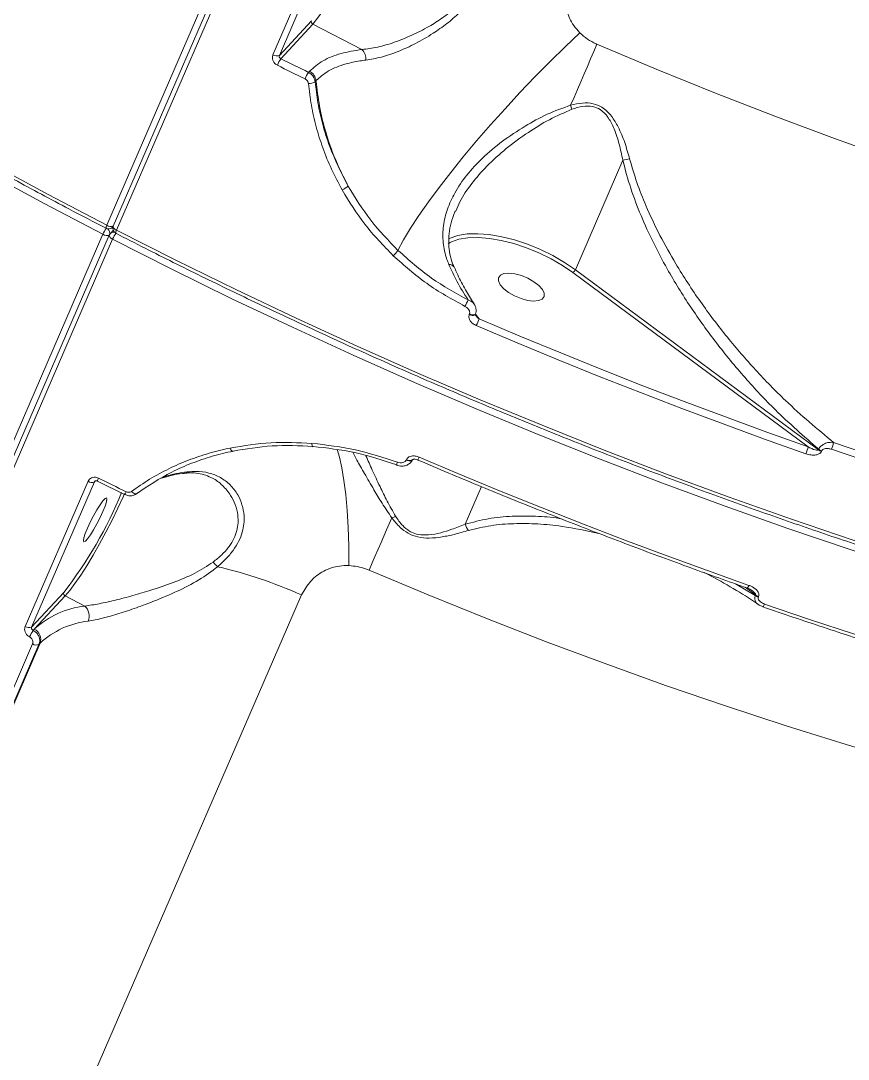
# Model space of a CAD drawing. Header units: millimetres. Extents: x -5550 to 7488, y -4093 to 4627.
# Drawn here: x -3147.2 to -2996.8, y 496.1 to 685 of the extents above; entities that cross this region are included whole.
import ezdxf

# ---------------------------------------------------------------- set-up
doc = ezdxf.new("R2010")
doc.units = ezdxf.units.MM
doc.layers.add('DIKOM_ОБЪЕКТ', color=7, linetype='Continuous')

msp = doc.modelspace()

# ---------------------------------------------------------------- linework, layer by layer
at = {"layer": 'DIKOM_ОБЪЕКТ', "color": 7, "linetype": 'Continuous', "lineweight": 15}
for p, q in [((-2958.543, 1047.255), (-3131.536, 647.807)), ((-2957.387, 1047.079), (-3130.379, 647.631)), ((-3129.771, 646.897), (-2956.778, 1046.345)), ((-3089.9, 705.212), (-3101.338, 678.802)), ((-3100.176, 678.699), (-3088.739, 705.109)), ((-3094.333, 684.996), (-3100.176, 678.699)), ((-3099.898, 678.078), (-3094.071, 684.357)), ((-3085.177, 679.771), (-3094.071, 684.357)), ((-3094.691, 675.816), (-3094.878, 675.615)), ((-3093.684, 673.916), (-3093.512, 674.101)), ((-3037.737, 659.611), (-3046.355, 639.711)), ((-3132.251, 646.156), (-3305.244, 246.708)), ((-3130.379, 646.835), (-3130.909, 646.263)), ((-3130.489, 647.461), (-3130.412, 647.545)), ((-3131.094, 645.981), (-3304.087, 246.533)), ((-3303.479, 245.798), (-3130.486, 645.246)), ((-3069.512, 644.445), (-3069.118, 644.675)), ((-3068.449, 640.228), (-3068.434, 640.196)), ((-3046.827, 639.215), (-3004.065, 607.516)), ((-3002.176, 606.961), (-3046.355, 639.711)), ((-3065.615, 631.639), (-3065.649, 631.561)), ((-3064.562, 631.567), (-3064.528, 631.645)), ((-3063.855, 630.777), (-3064.543, 631.611)), ((-3004.065, 607.516), (-3008.66, 609.14)), ((-3002.132, 607.061), (-3002.176, 606.961)), ((-3001.607, 606.666), (-3001.564, 606.766)), ((-3077.087, 605.152), (-3077.12, 605.074)), ((-3076.033, 605.08), (-3075.999, 605.157)), ((-3117.48, 602.681), (-3117.449, 602.684)), ((-3134.935, 601.223), (-3146.373, 574.814)), ((-3145.212, 574.711), (-3133.774, 601.121)), ((-3133.774, 601.121), (-3133.626, 601.281)), ((-3133.774, 601.121), (-3133.697, 601.234)), ((-3133.224, 601.254), (-3128.198, 598.788)), ((-3066.411, 593.4), (-3063.438, 600.266)), ((-3013.656, 580.451), (-3017.235, 582.562)), ((-3015.493, 581.945), (-3013.613, 580.551)), ((-3221.217, 291.695), (-3096.119, 580.552)), ((-3139.368, 581.008), (-3145.212, 574.711)), ((-3144.715, 574.325), (-3139.107, 580.368)), ((-3135.541, 578.53), (-3139.107, 580.368)), ((-3013.613, 580.551), (-3013.656, 580.451)), ((-3013.088, 580.156), (-3013.045, 580.256)), ((-3144.933, 574.09), (-3144.715, 574.325)), ((-3145.031, 571.644), (-3174.697, 503.144)), ((-3173.541, 503.044), (-3143.875, 571.544)), ((-3143.669, 571.766), (-3173.335, 503.266)), ((-3143.875, 571.544), (-3143.669, 571.766))]:
    msp.add_line(p, q, dxfattribs=at)
at = {"layer": 'DIKOM_ОБЪЕКТ', "color": 7, "linetype": 'Continuous', "lineweight": 15, "flags": 128}
for points in [[(-3078.61, 643.234), (-3077.581, 645.134), (-3076.305, 647.248), (-3074.795, 649.555), (-3073.063, 652.032), (-3071.129, 654.654), (-3069.012, 657.395), (-3066.731, 660.23), (-3064.31, 663.129), (-3061.772, 666.064), (-3059.142, 669.006), (-3056.448, 671.926), (-3053.714, 674.795), (-3050.968, 677.585), (-3048.237, 680.268), (-3045.549, 682.818)], [(-3047.223, 669.626), (-3046.604, 671.066), (-3045.989, 672.495), (-3045.379, 673.912), (-3044.775, 675.315), (-3044.177, 676.7), (-3043.587, 678.066), (-3043.006, 679.411), (-3042.434, 680.732)], [(-2880.831, 630.227), (-2891.334, 632.352), (-2901.918, 634.666), (-2912.576, 637.167), (-2923.295, 639.853), (-2934.066, 642.72), (-2944.88, 645.767), (-2955.725, 648.99), (-2966.593, 652.386), (-2977.472, 655.953), (-2988.354, 659.686), (-2999.227, 663.584), (-3010.081, 667.641), (-3020.907, 671.854), (-3031.695, 676.219), (-3042.434, 680.732)], [(-3100.533, 676.9), (-3099.905, 676.59), (-3099.277, 676.28), (-3098.648, 675.971), (-3098.019, 675.662), (-3097.39, 675.353), (-3096.761, 675.045), (-3096.131, 674.738), (-3095.501, 674.431)], [(-3094.878, 675.615), (-3095.506, 675.921), (-3096.134, 676.228), (-3096.762, 676.535), (-3097.39, 676.843), (-3098.018, 677.151), (-3098.645, 677.46), (-3099.271, 677.769), (-3099.898, 678.078)], [(-3153.462, 657.473), (-3142.916, 651.758), (-3132.251, 646.156)], [(-3131.536, 647.807), (-3142.201, 653.408), (-3152.747, 659.124)], [(-3130.489, 647.461), (-3130.429, 647.536), (-3130.401, 647.576)], [(-3130.379, 647.631), (-3130.386, 647.613), (-3130.394, 647.524), (-3130.366, 647.424), (-3130.304, 647.317), (-3130.209, 647.206), (-3130.085, 647.096), (-3129.937, 646.992), (-3129.771, 646.897)], [(-2872.769, 559.455), (-2883.593, 561.347), (-2894.514, 563.43), (-2905.523, 565.702), (-2916.612, 568.162), (-2927.771, 570.808), (-2938.991, 573.637), (-2950.262, 576.647), (-2961.574, 579.835), (-2972.919, 583.198), (-2984.286, 586.735), (-2995.667, 590.441), (-3007.051, 594.315), (-3018.428, 598.351), (-3029.79, 602.548), (-3041.127, 606.901), (-3052.428, 611.407), (-3063.686, 616.063), (-3074.889, 620.863), (-3086.03, 625.805), (-3097.097, 630.883), (-3108.083, 636.094), (-3118.977, 641.434), (-3129.771, 646.897)], [(-3046.355, 639.711), (-3048.309, 641.042), (-3050.445, 642.277), (-3052.712, 643.386), (-3055.057, 644.344), (-3057.424, 645.127), (-3059.759, 645.717), (-3062.005, 646.1), (-3064.109, 646.268), (-3066.022, 646.216), (-3067.699, 645.945), (-3067.913, 645.89)], [(-3131.094, 645.981), (-3131.101, 645.963), (-3131.109, 645.874), (-3131.081, 645.774), (-3131.019, 645.666), (-3130.924, 645.555), (-3130.8, 645.446), (-3130.652, 645.341), (-3130.486, 645.246)], [(-3130.486, 645.246), (-3119.692, 639.783), (-3108.798, 634.443), (-3097.812, 629.232), (-3086.744, 624.154), (-3075.604, 619.212), (-3064.4, 614.412), (-3053.143, 609.757), (-3041.842, 605.251), (-3030.505, 600.897), (-3019.143, 596.701), (-3007.765, 592.664), (-2996.382, 588.791), (-2985.001, 585.084), (-2973.634, 581.548), (-2962.289, 578.184), (-2950.977, 574.996), (-2939.706, 571.986), (-2928.486, 569.157), (-2917.327, 566.512), (-2906.238, 564.052), (-2895.228, 561.779), (-2884.307, 559.696), (-2873.484, 557.805)], [(-3067.913, 645.89), (-3069.1, 645.462), (-3069.385, 645.319)], [(-3069.118, 644.675), (-3068.882, 644.792), (-3067.524, 645.26), (-3065.898, 645.523), (-3064.042, 645.573), (-3062.002, 645.411), (-3059.824, 645.039), (-3057.56, 644.466), (-3055.265, 643.707), (-3052.99, 642.779), (-3050.792, 641.703), (-3048.721, 640.506), (-3046.827, 639.215)], [(-3052.996, 636.833), (-3053.895, 637.533), (-3054.979, 638.153), (-3056.162, 638.642), (-3057.347, 638.962), (-3058.439, 639.085), (-3059.348, 639.004), (-3060.002, 638.723), (-3060.347, 638.265), (-3060.356, 637.669), (-3060.027, 636.981), (-3059.387, 636.258), (-3058.489, 635.558), (-3057.404, 634.939), (-3056.221, 634.449), (-3055.036, 634.129), (-3053.944, 634.006), (-3053.035, 634.088), (-3052.381, 634.368), (-3052.036, 634.826), (-3052.028, 635.422), (-3052.357, 636.11), (-3052.996, 636.833)], [(-3064.562, 631.566), (-3064.596, 631.513), (-3064.717, 631.436), (-3064.899, 631.401), (-3065.128, 631.412), (-3065.385, 631.467), (-3065.649, 631.561)], [(-3064.528, 631.645), (-3064.563, 631.591), (-3064.684, 631.514), (-3064.866, 631.479), (-3065.094, 631.49), (-3065.351, 631.545), (-3065.615, 631.639)], [(-3064.378, 629.547), (-3056.947, 626.401), (-3049.493, 623.319), (-3042.02, 620.302), (-3034.529, 617.351), (-3027.023, 614.467), (-3019.505, 611.652), (-3011.978, 608.906), (-3004.445, 606.231)], [(-3043.814, 622.46), (-3049.006, 624.564), (-3056.442, 627.639), (-3063.855, 630.777)], [(-3008.66, 609.14), (-3011.58, 610.186), (-3019.089, 612.925), (-3026.589, 615.733), (-3034.077, 618.61), (-3041.55, 621.554), (-3043.814, 622.46)], [(-2934.247, 588.505), (-2942.34, 590.663), (-2950.456, 592.913), (-2958.591, 595.254), (-2966.74, 597.686), (-2974.902, 600.207), (-2983.072, 602.816), (-2991.247, 605.513), (-2999.422, 608.295)], [(-3108.58, 606.721), (-3108.632, 606.677), (-3108.693, 606.667), (-3108.759, 606.693), (-3108.829, 606.752), (-3108.9, 606.844), (-3108.969, 606.965), (-3109.035, 607.11), (-3109.094, 607.274)], [(-3094.055, 607.571), (-3094.093, 607.526), (-3094.13, 607.517), (-3094.164, 607.543), (-3094.193, 607.603), (-3094.217, 607.695), (-3094.235, 607.816), (-3094.247, 607.962), (-3094.251, 608.127)], [(-3087.517, 585.911), (-3087.565, 589.458), (-3087.681, 592.812), (-3087.864, 595.939), (-3088.113, 598.809), (-3088.424, 601.393), (-3088.795, 603.666), (-3089.222, 605.605), (-3089.638, 607.012)], [(-2999.791, 607.043), (-2991.598, 604.254), (-2983.405, 601.551), (-2975.217, 598.936), (-2967.037, 596.41), (-2958.87, 593.973), (-2950.717, 591.626), (-2942.583, 589.371), (-2934.472, 587.209)], [(-3076.033, 605.08), (-3076.068, 605.026), (-3076.189, 604.949), (-3076.371, 604.914), (-3076.599, 604.924), (-3076.856, 604.979), (-3077.12, 605.074)], [(-3076.001, 605.153), (-3076.034, 605.103), (-3076.155, 605.026), (-3076.337, 604.992), (-3076.566, 605.002), (-3076.822, 605.057), (-3077.087, 605.152)], [(-3014.811, 582.297), (-3022.343, 584.972), (-3029.87, 587.718), (-3037.388, 590.533), (-3044.894, 593.417), (-3052.385, 596.368), (-3059.859, 599.385), (-3067.312, 602.467), (-3074.743, 605.613)], [(-3128.026, 599.328), (-3128.656, 599.635), (-3129.286, 599.943), (-3129.916, 600.251), (-3130.545, 600.559), (-3131.174, 600.868), (-3131.802, 601.177), (-3132.431, 601.487), (-3133.059, 601.797)], [(-3139.107, 580.368), (-3138.274, 581.346), (-3137.329, 582.607), (-3136.291, 584.121), (-3135.185, 585.856), (-3134.034, 587.773), (-3132.865, 589.828), (-3131.704, 591.976), (-3130.577, 594.17), (-3129.508, 596.358), (-3128.522, 598.494), (-3128.296, 599.002)], [(-3126.141, 598.972), (-3126.207, 598.925), (-3126.294, 598.908), (-3126.399, 598.921), (-3126.516, 598.964), (-3126.642, 599.036), (-3126.773, 599.133), (-3126.903, 599.253), (-3127.028, 599.39)], [(-3132.247, 595.724), (-3132.757, 594.617), (-3133.339, 593.476), (-3133.946, 592.396), (-3134.53, 591.463), (-3135.042, 590.752), (-3135.441, 590.322), (-3135.695, 590.207), (-3135.783, 590.416), (-3135.699, 590.934), (-3135.448, 591.716), (-3135.052, 592.702), (-3134.542, 593.809), (-3133.96, 594.949), (-3133.352, 596.03), (-3132.769, 596.963), (-3132.257, 597.674), (-3131.858, 598.104), (-3131.604, 598.219), (-3131.515, 598.009), (-3131.6, 597.492), (-3131.851, 596.709), (-3132.247, 595.724)], [(-3083.859, 585.079), (-3083.297, 586.375), (-3082.747, 587.644), (-3082.209, 588.883), (-3081.683, 590.09), (-3081.172, 591.265), (-3080.675, 592.404), (-3080.194, 593.506), (-3079.728, 594.569)], [(-3083.859, 585.079), (-3073.12, 580.566), (-3062.333, 576.201), (-3051.507, 571.988), (-3040.652, 567.931), (-3029.779, 564.033), (-3018.898, 560.3), (-3008.018, 556.733), (-2997.15, 553.337), (-2986.305, 550.114), (-2975.491, 547.067), (-2964.72, 544.2), (-2954.001, 541.515), (-2943.344, 539.014), (-2932.759, 536.699), (-2922.256, 534.574), (-2911.845, 532.64), (-2901.535, 530.898), (-2891.336, 529.351), (-2881.258, 527.999)], [(-2946.667, 559.05), (-2954.778, 561.212), (-2962.912, 563.467), (-2971.065, 565.813), (-2979.233, 568.25), (-2987.413, 570.777), (-2995.6, 573.392), (-3003.793, 576.095), (-3011.987, 578.883)]]:
    msp.add_lwpolyline(points, dxfattribs=at)
at = {"layer": 'DIKOM_ОБЪЕКТ', "color": 7, "linetype": 'Continuous', "lineweight": 15}
for centre, radius, start, end in [((-3161.57, 736.164), 85.088, 322.49284, 341.11795), ((-3093.851, 684.82), 0.513, 159.86238, 244.58492), ((-3100.667, 679.767), 1.175, 235.2042, 294.69442), ((-3086.913, 678.011), 2.472, 355.98659, 45.4017), ((-3094.308, 674.303), 6.745, 145.96923, 157.35877), ((-3088.468, 671.485), 7.625, 147.2091, 157.27762), ((-3095.672, 673.879), 2.171, 5.88228, 63.1439), ((-3094.737, 675.407), 1.825, 265.04512, 305.24069), ((-3027.076, 675.983), 21.126, 197.51289, 199.60359), ((-3047.533, 706.223), 47.63, 281.86898, 283.39121), ((-3089.9, 657.039), 3.04, 291.97363, 316.51198), ((-3127.148, 644.012), 5.535, 144.36967, 157.20588), ((-3131.535, 647.182), 1.251, 235.08883, 291.47529), ((-3130.803, 647.318), 0.881, 146.31362, 184.24784), ((-3131.222, 648.142), 1, 242.66279, 256.22064), ((-3130.819, 648.837), 1.255, 235.16526, 291.26774), ((-3131.222, 648.142), 1, 256.22064, 317.13963), ((-3132.007, 646.384), 1.015, 343.71574, 48.85168), ((-3130.176, 645.583), 1, 137.13963, 156.58356), ((-3130.29, 645.667), 0.859, 81.14271, 136.07595), ((-3125.723, 643.286), 5.15, 142.6807, 157.62975), ((-3129.461, 647.234), 1, 156.58356, 242.78465), ((-3129.02, 646.4), 0.901, 146.53616, 183.54868), ((-3083.118, 646.341), 5.475, 311.79771, 325.43099), ((-3069.234, 639.726), 0.932, 32.59546, 97.02863), ((-3047.208, 640.049), 0.917, 294.54755, 338.3611), ((-3087.919, 644.368), 24.284, 332.21784, 335.29018), ((-3136.903, 661.097), 79.091, 336.49032, 337.4587), ((-3004.173, 609.015), 4.805, 335.76206, 351.37857), ((-3008.81, 608.221), 4.797, 335.49009, 351.55835), ((-3000.909, 608.703), 2.154, 233.97883, 251.07836), ((-3000.866, 608.803), 2.154, 233.97883, 251.07836), ((-3074.911, 603.213), 4.081, 158.57498, 166.50028), ((-3086.573, 610.557), 12.821, 334.8042, 337.3201), ((-3117.615, 603.802), 1.129, 278.4467, 310.39756), ((-3134.265, 602.188), 1.174, 235.18569, 294.70126), ((-3132.099, 601.209), 1.125, 148.46942, 177.70357), ((-3201.968, 629.411), 79.13, 322.28862, 337.53818), ((-3126.941, 598.685), 1.261, 149.3374, 175.31643), ((-3080.754, 597.889), 3.474, 287.16984, 299.6132), ((-3063.603, 594.228), 2.928, 196.42749, 221.85263), ((-3105.954, 591.617), 8.05, 219.09921, 227.37498), ((-3131.277, 501.316), 86.686, 66.07276, 76.7477), ((-3015.635, 582.483), 0.845, 307.66894, 347.30458), ((-3138.886, 580.832), 0.513, 159.90455, 244.58684), ((-3012.393, 582.187), 2.147, 233.9503, 251.10689), ((-3012.35, 582.287), 2.147, 233.9503, 251.10689), ((-3133.863, 562.758), 15.861, 96.07285, 133.17643), ((-3137.225, 576.711), 2.479, 337.70937, 47.18462), ((-3012.813, 579.078), 0.85, 307.24091, 346.75124), ((-3145.703, 575.78), 1.176, 235.23237, 294.67999), ((-3145.596, 572.471), 2.052, 339.89906, 64.57196), ((-3133.333, 560.75), 15.106, 96.07462, 133.1751), ((-3139.371, 570.331), 6.713, 145.95135, 157.3946), ((-3144.365, 572.608), 1.171, 235.36522, 294.7575)]:
    msp.add_arc(centre, radius, start, end, dxfattribs=at)
for points, knots in [([(-3392.025, 922.491), (-3392.047, 921.778), (-3392.122, 919.276), (-3391.943, 914.883), (-3391.492, 909.317), (-3390.727, 903.654), (-3389.672, 897.905), (-3388.321, 892.073), (-3386.677, 886.163), (-3384.741, 880.18), (-3382.515, 874.128), (-3380, 868.012), (-3377.198, 861.837), (-3374.111, 855.607), (-3370.742, 849.327), (-3367.094, 843.002), (-3363.169, 836.637), (-3358.97, 830.237), (-3354.501, 823.806), (-3349.765, 817.349), (-3344.766, 810.871), (-3339.508, 804.376), (-3333.994, 797.871), (-3328.229, 791.358), (-3322.217, 784.845), (-3315.962, 778.334), (-3309.47, 771.831), (-3302.746, 765.341), (-3295.793, 758.869), (-3288.618, 752.419), (-3281.227, 745.996), (-3273.624, 739.605), (-3265.815, 733.252), (-3257.806, 726.939), (-3249.604, 720.674), (-3241.214, 714.459), (-3232.642, 708.299), (-3223.896, 702.2), (-3214.981, 696.166), (-3205.905, 690.201), (-3196.674, 684.309), (-3187.295, 678.496), (-3177.776, 672.765), (-3168.122, 667.121), (-3158.343, 661.568), (-3148.443, 656.112), (-3139.547, 651.344), (-3133.929, 648.422), (-3131.681, 647.253)], [0, 0, 0, 0, 0.0088209, 0.0309505, 0.0530921, 0.0752453, 0.097409, 0.1195825, 0.1417638, 0.1639522, 0.1861457, 0.208344, 0.2305454, 0.2527491, 0.2749542, 0.2971604, 0.3193671, 0.3415734, 0.3637795, 0.3859847, 0.4081892, 0.4303927, 0.4525952, 0.4747967, 0.4969973, 0.5191965, 0.541395, 0.5635922, 0.5857888, 0.6079841, 0.6301785, 0.6523721, 0.6745648, 0.6967567, 0.7189481, 0.7411389, 0.7633286, 0.7855178, 0.8077068, 0.8298953, 0.8520828, 0.8742703, 0.8964575, 0.9186442, 0.9408305, 0.9630167, 0.9852027, 1, 1, 1, 1]), ([(-3063.978, 697.889), (-3063.946, 697.701), (-3063.736, 696.493), (-3063.744, 694.629), (-3064.383, 692.395), (-3064.996, 691.183), (-3065.765, 689.979), (-3066.699, 688.786), (-3068.393, 687.123), (-3070.509, 685.479), (-3073.169, 683.8), (-3076.145, 682.276), (-3079.29, 681.023), (-3082.369, 680.118), (-3084.233, 679.888), (-3085.177, 679.771)], [0, 0, 0, 0, 0.0201013, 0.1287278, 0.1852708, 0.2440073, 0.254865, 0.316794, 0.3805912, 0.4664221, 0.5546354, 0.6638271, 0.77617, 0.8865575, 1, 1, 1, 1]), ([(-3084.447, 677.838), (-3083.519, 677.991), (-3081.662, 678.297), (-3078.592, 679.357), (-3075.414, 680.805), (-3072.426, 682.53), (-3069.724, 684.427), (-3067.584, 686.257), (-3065.852, 688.105), (-3064.517, 689.913), (-3063.505, 691.868), (-3062.716, 694.384), (-3062.62, 696.444), (-3062.772, 697.735), (-3062.796, 697.935)], [0, 0, 0, 0, 0.1101017, 0.2202168, 0.3292845, 0.4383106, 0.5249623, 0.6115166, 0.6753412, 0.7390959, 0.8039941, 0.8688896, 0.9797305, 1, 1, 1, 1]), ([(-3045.549, 682.818), (-3045.935, 683.247), (-3047.018, 684.451), (-3048.082, 686.886), (-3048.43, 689.937), (-3047.819, 691.835), (-3047.51, 692.794)], [0, 0, 0, 0, 0.1529684, 0.4283722, 0.7114408, 1, 1, 1, 1]), ([(-3042.434, 680.732), (-3042.488, 680.756), (-3043.083, 681.014), (-3044.204, 681.621), (-3045.095, 682.414), (-3045.549, 682.818)], [0, 0, 0, 0, 0.0468166, 0.5143066, 1, 1, 1, 1]), ([(-3101.338, 678.802), (-3101.371, 678.708), (-3101.454, 678.47), (-3101.444, 678.042), (-3101.277, 677.578), (-3100.968, 677.165), (-3100.678, 676.988), (-3100.533, 676.9)], [0, 0, 0, 0, 0.1406455, 0.3551122, 0.5699157, 0.7849146, 1, 1, 1, 1]), ([(-3099.898, 678.078), (-3099.947, 678.106), (-3100.046, 678.162), (-3100.152, 678.296), (-3100.211, 678.448), (-3100.215, 678.589), (-3100.187, 678.668), (-3100.176, 678.699)], [0, 0, 0, 0, 0.2155687, 0.4306509, 0.6453425, 0.8596766, 1, 1, 1, 1]), ([(-3085.177, 679.771), (-3086.476, 679.559), (-3089.15, 679.121), (-3092.419, 677.806), (-3093.927, 676.486), (-3094.691, 675.816)], [0, 0, 0, 0, 0.3175262, 0.6539171, 1, 1, 1, 1]), ([(-3093.512, 674.101), (-3092.809, 674.723), (-3091.383, 675.985), (-3088.523, 677.09), (-3086.091, 677.629), (-3084.814, 677.791), (-3084.447, 677.838)], [0, 0, 0, 0, 0.3362385, 0.6822344, 0.9087891, 1, 1, 1, 1]), ([(-3095.501, 674.431), (-3095.403, 674.372), (-3095.209, 674.256), (-3095.002, 673.982), (-3094.914, 673.748), (-3094.898, 673.616), (-3094.895, 673.588)], [0, 0, 0, 0, 0.3068106, 0.6133992, 0.9194777, 1, 1, 1, 1]), ([(-3093.684, 673.916), (-3093.69, 673.971), (-3093.721, 674.237), (-3093.893, 674.708), (-3094.301, 675.259), (-3094.685, 675.496), (-3094.878, 675.615)], [0, 0, 0, 0, 0.0806652, 0.3870672, 0.6935069, 1, 1, 1, 1]), ([(-3094.895, 673.588), (-3094.738, 672.272), (-3094.426, 669.64), (-3093.529, 665.719), (-3092.307, 661.818), (-3090.751, 657.957), (-3089.426, 655.465), (-3088.763, 654.219)], [0, 0, 0, 0, 0.1976867, 0.3953848, 0.5930887, 0.7965448, 1, 1, 1, 1]), ([(-3087.695, 654.946), (-3088.905, 657.342), (-3090.739, 660.971), (-3092.32, 666.099), (-3093.225, 670.011), (-3093.532, 672.627), (-3093.684, 673.916)], [0, 0, 0, 0, 0.3951653, 0.5986724, 0.8021843, 1, 1, 1, 1]), ([(-3093.512, 674.101), (-3093.329, 672.547), (-3092.962, 669.423), (-3091.772, 664.634), (-3090.098, 659.756), (-3088.499, 656.556), (-3087.695, 654.946)], [0, 0, 0, 0, 0.2373874, 0.477161, 0.7370118, 1, 1, 1, 1]), ([(-3047.223, 669.626), (-3048.66, 669.118), (-3051.537, 668.101), (-3055.667, 665.787), (-3059.677, 663.136), (-3063.239, 660.139), (-3066.164, 656.976), (-3068.288, 653.866), (-3069.695, 650.761), (-3070.445, 647.724), (-3070.499, 644.636), (-3070.007, 642.262), (-3069.477, 640.965), (-3069.348, 640.651)], [0, 0, 0, 0, 0.1036761, 0.2075392, 0.3205736, 0.4335399, 0.5338139, 0.6340025, 0.7184881, 0.802913, 0.8879601, 0.9729279, 1, 1, 1, 1]), ([(-3068.108, 650.384), (-3067.873, 650.949), (-3067.151, 652.678), (-3065.255, 655.428), (-3062.431, 658.683), (-3058.95, 661.82), (-3055.097, 664.637), (-3051.114, 667.116), (-3048.365, 668.299), (-3046.978, 668.895)], [0, 0, 0, 0, 0.0701188, 0.2148588, 0.3634448, 0.5282955, 0.69697, 0.8470862, 1, 1, 1, 1]), ([(-3036.502, 659.888), (-3036.781, 660.873), (-3037.342, 662.854), (-3038.416, 665.48), (-3039.742, 667.723), (-3041.288, 669.254), (-3043.192, 670.025), (-3045.166, 670.113), (-3046.519, 669.793), (-3047.223, 669.626)], [0, 0, 0, 0, 0.1836413, 0.3692207, 0.5090587, 0.652192, 0.7508464, 0.8702082, 1, 1, 1, 1]), ([(-3046.978, 668.895), (-3046.333, 669.101), (-3045.115, 669.49), (-3043.304, 669.521), (-3041.68, 668.867), (-3040.819, 667.971), (-3039.986, 666.786), (-3039.175, 665.137), (-3038.345, 662.548), (-3037.94, 660.594), (-3037.737, 659.611)], [0, 0, 0, 0, 0.1298014, 0.245139, 0.3384711, 0.4558058, 0.4772481, 0.617745, 0.8076302, 1, 1, 1, 1]), ([(-3037.737, 659.611), (-3037.283, 657.907), (-3036.375, 654.497), (-3034.455, 649.504), (-3032.229, 644.609), (-3029.256, 639.008), (-3025.465, 632.863), (-3020.723, 626.264), (-3015.572, 620.023), (-3009.436, 613.44), (-3004.795, 609.387), (-3002.132, 607.061)], [0, 0, 0, 0, 0.079268, 0.158593, 0.2405886, 0.3226092, 0.4472324, 0.5718939, 0.6998642, 0.8278401, 1, 1, 1, 1]), ([(-2999.422, 608.295), (-3002.379, 610.764), (-3007.284, 614.86), (-3013.638, 621.414), (-3018.819, 627.405), (-3023.696, 633.842), (-3027.76, 640.072), (-3031.041, 645.934), (-3033.384, 650.88), (-3035.238, 655.542), (-3036.079, 658.436), (-3036.502, 659.888)], [0, 0, 0, 0, 0.1867534, 0.3097313, 0.4327024, 0.5585112, 0.6842837, 0.7740091, 0.8643076, 0.9318928, 1, 1, 1, 1]), ([(-3088.763, 654.219), (-3087.46, 652.094), (-3084.824, 647.792), (-3081.268, 644.118), (-3079.469, 642.259)], [0, 0, 0, 0, 0.4941733, 1, 1, 1, 1]), ([(-3078.61, 643.234), (-3080.33, 645.011), (-3083.811, 648.606), (-3086.39, 652.817), (-3087.695, 654.946)], [0, 0, 0, 0, 0.4941603, 1, 1, 1, 1]), ([(-3068.404, 640.206), (-3068.498, 640.404), (-3068.86, 641.161), (-3069.202, 642.549), (-3069.434, 644.381), (-3069.366, 646.293), (-3068.959, 648.251), (-3068.541, 649.632), (-3068.19, 650.338), (-3068.16, 650.397)], [0, 0, 0, 0, 0.0603781, 0.2312157, 0.4099191, 0.5962945, 0.787884, 0.9821159, 1, 1, 1, 1]), ([(-3129.919, 646.344), (-3128.136, 645.432), (-3122.966, 642.786), (-3114.335, 638.488), (-3104.006, 633.492), (-3093.597, 628.614), (-3083.118, 623.855), (-3072.575, 619.22), (-3061.979, 614.711), (-3051.336, 610.333), (-3040.654, 606.089), (-3029.941, 601.981), (-3019.206, 598.013), (-3008.457, 594.189), (-2997.7, 590.51), (-2986.946, 586.979), (-2976.201, 583.6), (-2965.474, 580.375), (-2954.772, 577.306), (-2944.105, 574.395), (-2933.479, 571.645), (-2922.903, 569.057), (-2912.384, 566.635), (-2901.932, 564.379), (-2891.553, 562.291), (-2881.255, 560.373), (-2871.046, 558.626), (-2860.933, 557.052), (-2850.925, 555.652), (-2841.028, 554.427), (-2831.251, 553.378), (-2821.6, 552.505), (-2812.082, 551.81), (-2802.706, 551.292), (-2793.477, 550.953), (-2784.403, 550.793), (-2775.49, 550.811), (-2766.745, 551.009), (-2758.176, 551.385), (-2749.787, 551.94), (-2741.586, 552.672), (-2733.578, 553.584), (-2725.77, 554.671), (-2718.167, 555.936), (-2710.776, 557.376), (-2703.601, 558.99), (-2696.648, 560.779), (-2689.923, 562.739), (-2683.431, 564.87), (-2677.176, 567.171), (-2671.164, 569.64), (-2665.399, 572.274), (-2659.886, 575.072), (-2654.629, 578.033), (-2649.632, 581.152), (-2644.897, 584.428), (-2640.44, 587.863), (-2636.595, 591.113), (-2634.36, 593.283), (-2633.416, 594.201)], [0, 0, 0, 0, 0.0093526, 0.0271223, 0.0448921, 0.0626617, 0.0804316, 0.0982015, 0.1159713, 0.1337409, 0.1515109, 0.1692807, 0.1870504, 0.2048205, 0.2225906, 0.2403612, 0.2581317, 0.2759022, 0.2936734, 0.3114444, 0.3292159, 0.346988, 0.3647601, 0.3825326, 0.4003056, 0.4180792, 0.4358531, 0.4536275, 0.4714028, 0.4891785, 0.5069546, 0.5247317, 0.5425095, 0.5602878, 0.5780671, 0.5958472, 0.6136282, 0.63141, 0.6491928, 0.6669765, 0.6847611, 0.7025464, 0.7203328, 0.7381197, 0.7559074, 0.7736955, 0.7914839, 0.8092721, 0.8270597, 0.8448465, 0.8626315, 0.8804141, 0.8981939, 0.9159693, 0.9337396, 0.9515036, 0.9692604, 0.9870088, 1, 1, 1, 1]), ([(-3079.469, 642.259), (-3077.5, 640.508), (-3073.513, 636.961), (-3068.814, 634.364), (-3066.435, 633.049)], [0, 0, 0, 0, 0.4938337, 1, 1, 1, 1]), ([(-3065.859, 634.217), (-3068.131, 635.47), (-3072.731, 638.008), (-3076.634, 641.478), (-3078.61, 643.234)], [0, 0, 0, 0, 0.4938462, 1, 1, 1, 1]), ([(-3069.348, 640.651), (-3068.877, 639.624), (-3067.82, 637.315), (-3066.559, 635.323), (-3065.859, 634.217)], [0, 0, 0, 0, 0.4451247, 1, 1, 1, 1]), ([(-3064.75, 633.492), (-3064.782, 633.537), (-3065.348, 634.337), (-3066.373, 636.059), (-3067.557, 638.284), (-3068.19, 639.748), (-3068.404, 640.243)], [0, 0, 0, 0, 0.0233894, 0.4114812, 0.8008358, 1, 1, 1, 1]), ([(-3066.435, 633.049), (-3066.289, 632.962), (-3066.003, 632.79), (-3065.711, 632.439), (-3065.568, 632.098), (-3065.551, 631.831), (-3065.597, 631.693), (-3065.615, 631.639)], [0, 0, 0, 0, 0.2734012, 0.5392589, 0.7386514, 0.8988461, 1, 1, 1, 1]), ([(-3064.782, 633.433), (-3064.806, 633.479), (-3064.925, 633.706), (-3065.3, 633.991), (-3065.685, 634.147), (-3065.859, 634.217)], [0, 0, 0, 0, 0.1200762, 0.6014126, 1, 1, 1, 1]), ([(-3064.547, 631.652), (-3064.488, 631.802), (-3064.358, 632.132), (-3064.413, 632.69), (-3064.556, 633.148), (-3064.733, 633.368), (-3064.784, 633.432)], [0, 0, 0, 0, 0.2528527, 0.5568989, 0.8719555, 1, 1, 1, 1]), ([(-3065.649, 631.561), (-3065.68, 631.467), (-3065.75, 631.249), (-3065.703, 630.847), (-3065.478, 630.374), (-3065.033, 629.889), (-3064.604, 629.665), (-3064.378, 629.547)], [0, 0, 0, 0, 0.1205891, 0.2783281, 0.4705428, 0.720873, 1, 1, 1, 1]), ([(-3064.404, 631.298), (-3064.428, 631.324), (-3064.488, 631.388), (-3064.536, 631.488), (-3064.558, 631.56), (-3064.557, 631.591), (-3064.558, 631.576), (-3064.56, 631.571), (-3064.561, 631.57)], [0, 0, 0, 0, 0.1646141, 0.4066633, 0.588223, 0.7432197, 0.9183379, 1, 1, 1, 1]), ([(-3063.855, 630.777), (-3063.981, 630.874), (-3064.178, 631.026), (-3064.344, 631.226), (-3064.404, 631.298)], [0, 0, 0, 0, 0.6399462, 1, 1, 1, 1]), ([(-3094.251, 608.127), (-3096.745, 608.244), (-3101.791, 608.483), (-3106.641, 607.68), (-3109.094, 607.274)], [0, 0, 0, 0, 0.4941801, 1, 1, 1, 1]), ([(-2999.422, 608.295), (-2999.696, 608.311), (-3000.237, 608.344), (-3001.004, 608.114), (-3001.555, 607.78), (-3001.922, 607.433), (-3002.061, 607.188), (-3002.132, 607.061)], [0, 0, 0, 0, 0.2704759, 0.5335583, 0.7181854, 0.8552782, 1, 1, 1, 1]), ([(-3109.094, 607.274), (-3110.392, 606.977), (-3112.989, 606.382), (-3116.72, 605.103), (-3120.332, 603.529), (-3123.803, 601.652), (-3125.953, 600.144), (-3127.028, 599.39)], [0, 0, 0, 0, 0.1978365, 0.3955005, 0.5931679, 0.7965785, 1, 1, 1, 1]), ([(-3126.141, 598.972), (-3124.058, 600.368), (-3120.902, 602.482), (-3116.15, 604.54), (-3112.432, 605.834), (-3109.852, 606.428), (-3108.58, 606.721)], [0, 0, 0, 0, 0.3951676, 0.5986735, 0.8021625, 1, 1, 1, 1]), ([(-3108.58, 606.721), (-3106.236, 607.114), (-3101.492, 607.909), (-3096.553, 607.684), (-3094.055, 607.571)], [0, 0, 0, 0, 0.4941682, 1, 1, 1, 1]), ([(-3078.711, 604.704), (-3081.23, 605.529), (-3086.33, 607.201), (-3091.589, 607.816), (-3094.251, 608.127)], [0, 0, 0, 0, 0.4938704, 1, 1, 1, 1]), ([(-3094.055, 607.571), (-3091.514, 607.278), (-3086.367, 606.685), (-3081.374, 605.054), (-3078.846, 604.229)], [0, 0, 0, 0, 0.4938178, 1, 1, 1, 1]), ([(-3086.839, 606.494), (-3086.597, 606.036), (-3086.023, 604.949), (-3084.713, 602.668), (-3083.15, 599.99), (-3081.529, 597.235), (-3080.332, 595.462), (-3079.728, 594.569)], [0, 0, 0, 0, 0.1688243, 0.4001935, 0.6366704, 0.817012, 1, 1, 1, 1]), ([(-3004.445, 606.231), (-3004.139, 606.144), (-3003.547, 605.975), (-3002.724, 605.98), (-3002.143, 606.147), (-3001.782, 606.375), (-3001.666, 606.569), (-3001.607, 606.666)], [0, 0, 0, 0, 0.3047629, 0.5876293, 0.766448, 0.8828273, 1, 1, 1, 1]), ([(-3002.176, 606.961), (-3002.184, 606.948), (-3002.202, 606.918), (-3002.264, 606.887), (-3002.428, 606.864), (-3003.064, 606.987), (-3003.618, 607.28), (-3004.065, 607.516)], [0, 0, 0, 0, 0.024014, 0.0535358, 0.1071607, 0.2795234, 1, 1, 1, 1]), ([(-3001.564, 606.766), (-3001.527, 606.829), (-3001.452, 606.954), (-3001.224, 607.098), (-3000.861, 607.201), (-3000.351, 607.201), (-2999.984, 607.097), (-2999.791, 607.043)], [0, 0, 0, 0, 0.1205754, 0.2406305, 0.416779, 0.6949378, 1, 1, 1, 1]), ([(-3079.037, 594.868), (-3079.564, 595.794), (-3080.627, 597.66), (-3081.992, 600.503), (-3083.338, 603.346), (-3084.068, 605.01), (-3084.436, 605.85)], [0, 0, 0, 0, 0.2193691, 0.4423294, 0.7187181, 1, 1, 1, 1]), ([(-3078.875, 604.179), (-3078.792, 604.145), (-3078.411, 603.995), (-3077.736, 603.953), (-3076.96, 604.128), (-3076.411, 604.506), (-3076.099, 604.85), (-3076.046, 605.066), (-3076.042, 605.084)], [0, 0, 0, 0, 0.0814492, 0.3696457, 0.5976699, 0.7964788, 0.982771, 1, 1, 1, 1]), ([(-3077.12, 605.074), (-3077.147, 605.024), (-3077.216, 604.896), (-3077.423, 604.726), (-3077.769, 604.595), (-3078.226, 604.567), (-3078.547, 604.658), (-3078.711, 604.704)], [0, 0, 0, 0, 0.1011423, 0.2613589, 0.4607064, 0.7265264, 1, 1, 1, 1]), ([(-3074.743, 605.613), (-3074.985, 605.696), (-3075.442, 605.852), (-3076.102, 605.842), (-3076.602, 605.681), (-3076.928, 605.439), (-3077.039, 605.239), (-3077.087, 605.152)], [0, 0, 0, 0, 0.2791693, 0.5293733, 0.7216526, 0.8794748, 1, 1, 1, 1]), ([(-3076.006, 605.145), (-3076.004, 605.147), (-3076, 605.151), (-3075.958, 605.179), (-3075.862, 605.214), (-3075.693, 605.244), (-3075.42, 605.236), (-3075.16, 605.182), (-3075.006, 605.109), (-3074.974, 605.094)], [0, 0, 0, 0, 0.0680317, 0.1447562, 0.2541789, 0.3851033, 0.5998667, 0.9165621, 1, 1, 1, 1]), ([(-3074.971, 605.099), (-3073.113, 604.307), (-3067.724, 602.011), (-3058.766, 598.309), (-3048.091, 594.039), (-3037.383, 589.907), (-3026.839, 585.985), (-3019.413, 583.321), (-3015.568, 581.971), (-3015.118, 581.814)], [0, 0, 0, 0, 0.0939983, 0.2725906, 0.4511875, 0.6297858, 0.8083813, 0.9775796, 1, 1, 1, 1]), ([(-3121.526, 601.817), (-3120.969, 601.979), (-3119.818, 602.314), (-3118.42, 602.586), (-3117.555, 602.659), (-3117.45, 602.668)], [0, 0, 0, 0, 0.4518327, 0.9330667, 1, 1, 1, 1]), ([(-3116.883, 602.941), (-3118.269, 602.755), (-3119.968, 602.526), (-3121.205, 601.962), (-3121.433, 601.857)], [0, 0, 0, 0, 0.8151604, 1, 1, 1, 1]), ([(-3117.479, 602.652), (-3117.243, 602.687), (-3116.458, 602.803), (-3115.245, 602.734), (-3113.838, 602.484), (-3113.023, 602.11), (-3112.618, 601.924)], [0, 0, 0, 0, 0.1237044, 0.4101607, 0.7065743, 1, 1, 1, 1]), ([(-3111.405, 585.694), (-3110.884, 586.161), (-3109.842, 587.094), (-3108.531, 588.642), (-3107.516, 590.294), (-3106.673, 592.447), (-3106.467, 594.771), (-3106.9, 597.011), (-3107.743, 598.936), (-3109.058, 600.636), (-3110.849, 601.989), (-3112.95, 602.813), (-3114.997, 603.099), (-3116.363, 602.985), (-3116.883, 602.941)], [0, 0, 0, 0, 0.061057, 0.1220412, 0.1836204, 0.2451862, 0.3548554, 0.4369251, 0.5190966, 0.6228192, 0.7265959, 0.8310899, 0.9355791, 1, 1, 1, 1]), ([(-3133.059, 601.797), (-3133.16, 601.84), (-3133.416, 601.949), (-3133.858, 601.986), (-3134.319, 601.875), (-3134.71, 601.619), (-3134.86, 601.355), (-3134.935, 601.223)], [0, 0, 0, 0, 0.1418026, 0.3567464, 0.5713865, 0.7857854, 1, 1, 1, 1]), ([(-3133.691, 601.23), (-3133.68, 601.245), (-3133.652, 601.284), (-3133.546, 601.321), (-3133.383, 601.312), (-3133.276, 601.285), (-3133.225, 601.254), (-3133.225, 601.254)], [0, 0, 0, 0, 0.216862, 0.5703485, 0.7842971, 0.9983069, 1, 1, 1, 1]), ([(-3112.638, 601.906), (-3112.542, 601.869), (-3111.743, 601.555), (-3110.479, 600.501), (-3109.067, 598.88), (-3108.129, 597.009), (-3107.587, 594.881), (-3107.686, 592.723), (-3108.392, 590.793), (-3109.01, 589.778), (-3109.77, 588.773), (-3110.671, 587.776), (-3111.687, 586.956), (-3112.201, 586.54)], [0, 0, 0, 0, 0.0192759, 0.1603507, 0.3051399, 0.4153678, 0.528411, 0.6745877, 0.7489428, 0.8259894, 0.8370747, 0.9174166, 1, 1, 1, 1]), ([(-3128.192, 598.804), (-3127.986, 598.719), (-3127.536, 598.532), (-3126.809, 598.598), (-3126.265, 598.845), (-3126.025, 599.068), (-3125.95, 599.138)], [0, 0, 0, 0, 0.2699305, 0.5908019, 0.8712125, 1, 1, 1, 1]), ([(-3127.028, 599.39), (-3127.117, 599.338), (-3127.294, 599.233), (-3127.621, 599.205), (-3127.87, 599.257), (-3127.999, 599.316), (-3128.026, 599.328)], [0, 0, 0, 0, 0.3058585, 0.6116057, 0.9180667, 1, 1, 1, 1]), ([(-3079.728, 594.569), (-3079.256, 593.974), (-3078.433, 592.937), (-3076.789, 591.693), (-3074.92, 590.984), (-3072.777, 590.828), (-3070.557, 591.084), (-3068.162, 591.599), (-3066.631, 592.034), (-3065.784, 592.275)], [0, 0, 0, 0, 0.1491186, 0.2596406, 0.3716778, 0.498789, 0.6508264, 0.8069719, 1, 1, 1, 1]), ([(-3066.411, 593.4), (-3067.204, 593.091), (-3068.609, 592.541), (-3070.828, 591.847), (-3072.858, 591.428), (-3074.73, 591.444), (-3075.899, 591.826), (-3076.876, 592.351), (-3077.987, 593.281), (-3078.65, 594.284), (-3079.037, 594.868)], [0, 0, 0, 0, 0.2010628, 0.3565994, 0.5148964, 0.6384657, 0.7217502, 0.7449358, 0.8512548, 1, 1, 1, 1]), ([(-3048.997, 594.426), (-3049.101, 594.446), (-3050.64, 594.731), (-3053.611, 594.887), (-3057.922, 594.93), (-3062.231, 594.526), (-3065.018, 593.776), (-3066.411, 593.4)], [0, 0, 0, 0, 0.0176589, 0.2599053, 0.502096, 0.7511449, 1, 1, 1, 1]), ([(-3065.784, 592.275), (-3064.438, 592.605), (-3061.745, 593.264), (-3057.51, 593.583), (-3053.188, 593.52), (-3048.022, 593.017), (-3044.325, 592.227), (-3042.092, 591.749)], [0, 0, 0, 0, 0.1771676, 0.354462, 0.5375691, 0.720729, 1, 1, 1, 1]), ([(-3112.201, 586.54), (-3113.283, 585.836), (-3115.557, 584.357), (-3119.471, 582.767), (-3123.283, 581.464), (-3126.812, 580.414), (-3129.98, 579.589), (-3132.971, 578.91), (-3134.684, 578.656), (-3135.541, 578.53)], [0, 0, 0, 0, 0.1463773, 0.3075806, 0.4690117, 0.6020974, 0.7351162, 0.8676429, 1, 1, 1, 1]), ([(-3134.932, 575.771), (-3134.079, 575.939), (-3132.373, 576.275), (-3129.37, 577.145), (-3126.183, 578.198), (-3122.621, 579.528), (-3118.767, 581.165), (-3114.791, 583.142), (-3112.508, 584.863), (-3111.405, 585.694)], [0, 0, 0, 0, 0.1316564, 0.2634919, 0.3951409, 0.5268742, 0.688293, 0.8495327, 1, 1, 1, 1]), ([(-3096.119, 580.552), (-3095.632, 581.432), (-3094.667, 583.174), (-3092.211, 584.992), (-3089.712, 585.868), (-3088.095, 585.9), (-3087.517, 585.911)], [0, 0, 0, 0, 0.2885529, 0.5716279, 0.8470421, 1, 1, 1, 1]), ([(-3087.517, 585.911), (-3086.489, 585.788), (-3085.353, 585.652), (-3084.173, 585.21), (-3083.966, 585.124), (-3083.859, 585.079)], [0, 0, 0, 0, 0.8217462, 0.9078477, 1, 1, 1, 1]), ([(-3022.969, 584.619), (-3022.922, 584.596), (-3021.316, 583.837), (-3018.243, 582.067), (-3014.997, 580.157), (-3013.326, 578.985), (-3013.103, 578.829)], [0, 0, 0, 0, 0.0139084, 0.4752775, 0.9301937, 1, 1, 1, 1]), ([(-3013.045, 580.256), (-3013.019, 580.34), (-3012.96, 580.529), (-3013.019, 580.881), (-3013.246, 581.295), (-3013.779, 581.817), (-3014.355, 582.132), (-3014.765, 582.28), (-3014.811, 582.297)], [0, 0, 0, 0, 0.0933473, 0.2087145, 0.3721044, 0.5792853, 0.953633, 1, 1, 1, 1]), ([(-3015.121, 581.807), (-3015.064, 581.789), (-3014.777, 581.698), (-3014.537, 581.538), (-3014.345, 581.409)], [0, 0, 0, 0, 0.2001894, 1, 1, 1, 1]), ([(-3014.348, 581.41), (-3014.321, 581.393), (-3014.161, 581.29), (-3013.936, 581.087), (-3013.711, 580.851), (-3013.616, 580.689), (-3013.6, 580.598), (-3013.609, 580.567), (-3013.613, 580.551)], [0, 0, 0, 0, 0.0834364, 0.4905837, 0.7641284, 0.9110653, 0.9561689, 1, 1, 1, 1]), ([(-3013.656, 580.451), (-3013.691, 580.346), (-3013.767, 580.114), (-3013.767, 579.721), (-3013.621, 579.307), (-3013.393, 578.978), (-3013.169, 578.865), (-3013.102, 578.831)], [0, 0, 0, 0, 0.163697, 0.358938, 0.6083628, 0.8829559, 1, 1, 1, 1]), ([(-3011.987, 578.883), (-3012.244, 578.995), (-3012.62, 579.157), (-3012.97, 579.508), (-3013.109, 579.761), (-3013.143, 579.983), (-3013.105, 580.102), (-3013.088, 580.156)], [0, 0, 0, 0, 0.4299338, 0.625823, 0.7881468, 0.9052006, 1, 1, 1, 1]), ([(-3013.104, 578.811), (-3013.062, 578.778), (-3012.828, 578.59), (-3012.531, 578.501), (-3012.287, 578.428)], [0, 0, 0, 0, 0.1785498, 1, 1, 1, 1]), ([(-3012.299, 578.402), (-3010.413, 577.754), (-3004.941, 575.875), (-2995.884, 572.877), (-2985.136, 569.462), (-2974.404, 566.201), (-2963.696, 563.097), (-2954.583, 560.575), (-2949.049, 559.117), (-2947.061, 558.593)], [0, 0, 0, 0, 0.0864651, 0.2507523, 0.4150429, 0.5793367, 0.7436311, 0.9079285, 1, 1, 1, 1]), ([(-3146.373, 574.814), (-3146.406, 574.719), (-3146.489, 574.481), (-3146.48, 574.054), (-3146.313, 573.589), (-3146.003, 573.176), (-3145.713, 573), (-3145.568, 572.911)], [0, 0, 0, 0, 0.1405685, 0.3550712, 0.5698643, 0.7848128, 1, 1, 1, 1]), ([(-3144.933, 574.09), (-3144.983, 574.118), (-3145.082, 574.174), (-3145.188, 574.307), (-3145.246, 574.459), (-3145.25, 574.601), (-3145.222, 574.68), (-3145.212, 574.711)], [0, 0, 0, 0, 0.215617, 0.4306648, 0.645322, 0.8596217, 1, 1, 1, 1]), ([(-3145.568, 572.911), (-3145.472, 572.853), (-3145.278, 572.735), (-3145.072, 572.46), (-3144.96, 572.151), (-3144.953, 571.866), (-3145.009, 571.707), (-3145.031, 571.644)], [0, 0, 0, 0, 0.2150806, 0.4300964, 0.6449482, 0.8593613, 1, 1, 1, 1]), ([(-3143.875, 571.544), (-3143.831, 571.67), (-3143.72, 571.987), (-3143.731, 572.558), (-3143.95, 573.18), (-3144.358, 573.733), (-3144.741, 573.971), (-3144.933, 574.09)], [0, 0, 0, 0, 0.140743, 0.355448, 0.5702979, 0.7851279, 1, 1, 1, 1])]:
    msp.add_open_spline(points, degree=3, knots=knots, dxfattribs=at)

doc.saveas('drawing.dxf')
